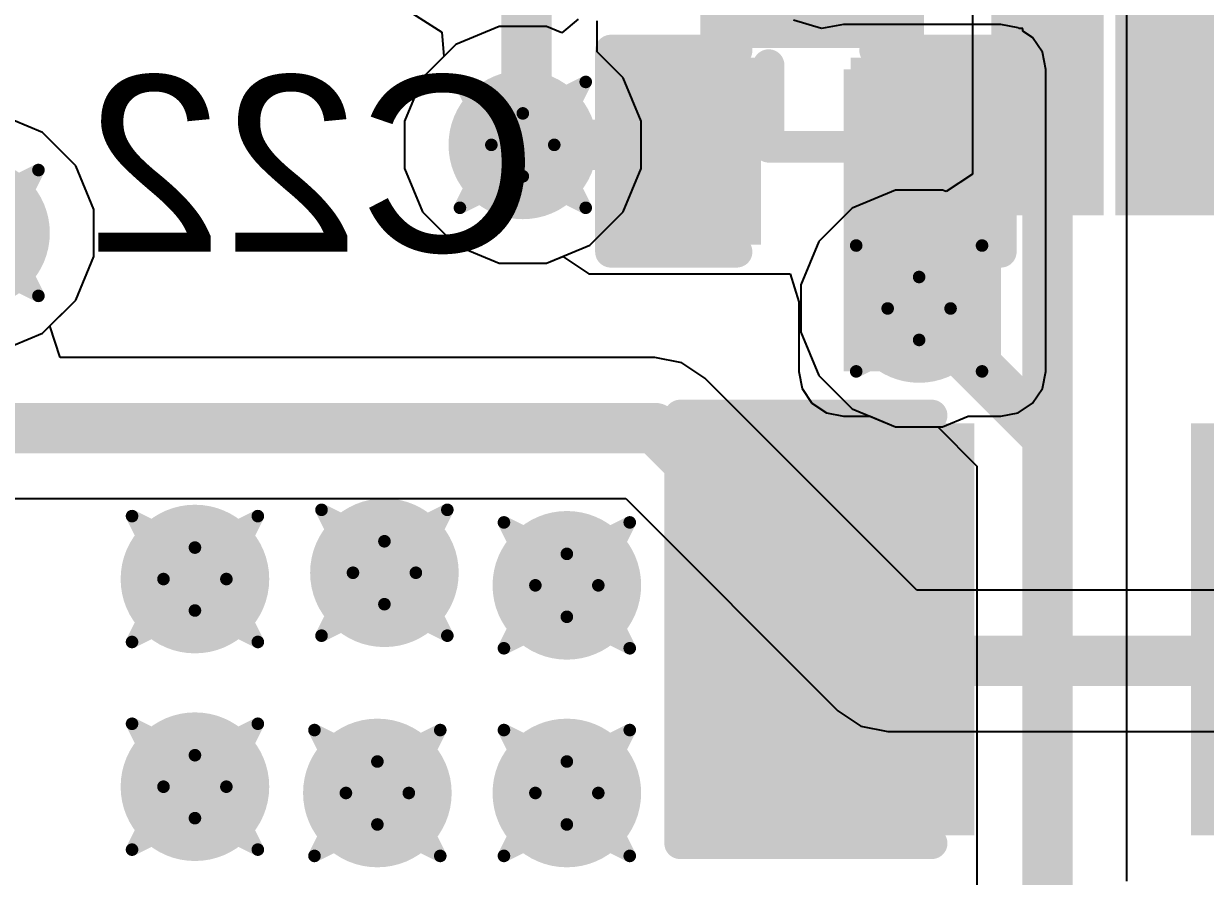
# Model space of a CAD drawing. Header units: inches. Extents: x -8 to 386, y -12 to 64.
# Drawn here: x 21.048 to 25.819, y 7.868 to 11.31 of the extents above; entities that cross this region are included whole.
import ezdxf

# ---------------------------------------------------------------- set-up
doc = ezdxf.new("R2010")
doc.units = ezdxf.units.IN
for name, color, linetype in [('Board_outline', 216, 'Continuous'), ('Bottom Layer', 5, 'Continuous'), ('Bottom Overlay', 54, 'Continuous'), ('Bottom Paste', 16, 'Continuous'), ('Bottom Solder', 6, 'Continuous'), ('Drill Drawing', 1, 'Continuous'), ('Top Layer', 1, 'Continuous'), ('Top Overlay', 2, 'Continuous'), ('Top Paste', 8, 'Continuous'), ('Top Solder', 216, 'Continuous'), ('Via Holes', 16, 'Continuous')]:
    doc.layers.add(name, color=color, linetype=linetype)
doc.styles.add('Arial', font='', dxfattribs={"height": 0.2})
doc.styles.get('Arial').set_extended_font_data('Arial')

msp = doc.modelspace()

# ---------------------------------------------------------------- hatches: boundary and pattern name
at = {"layer": 'Bottom Layer'}
h = msp.add_hatch(color=5, dxfattribs=at)
edge = h.paths.add_edge_path()
edge.add_arc((23.0632, 10.8204), 0.3, 0, 360)
for points in [[(24.3586, 9.906), (24.9936, 9.906), (24.9936, 11.1252), (24.3586, 11.1252)], [(23.5077, 10.4775), (23.5077, 11.1125), (23.9649, 11.1125), (23.9649, 10.4775)], [(24.4475, 10.4775), (24.4475, 11.1125), (24.9047, 11.1125), (24.9047, 10.4775)]]:
    msp.add_hatch(color=5, dxfattribs=at).paths.add_polyline_path(points)
h = msp.add_hatch(color=5, dxfattribs=at)
edge = h.paths.add_edge_path()
edge.add_arc((20.8534, 10.4648), 0.3, 0, 360)
h = msp.add_hatch(color=5, dxfattribs=at)
edge = h.paths.add_edge_path()
edge.add_arc((24.6634, 10.16), 0.3, 0, 360)
h = msp.add_hatch(color=5, dxfattribs=at)
edge = h.paths.add_edge_path()
edge.add_arc((21.7393, 9.0678), 0.3, 0, 360)
h = msp.add_hatch(color=5, dxfattribs=at)
edge = h.paths.add_edge_path()
edge.add_arc((22.5044, 9.0932), 0.3, 0, 360)
h = msp.add_hatch(color=5, dxfattribs=at)
edge = h.paths.add_edge_path()
edge.add_arc((23.241, 9.0424), 0.3, 0, 360)
h = msp.add_hatch(color=5, dxfattribs=at)
edge = h.paths.add_edge_path()
edge.add_arc((21.7393, 8.2296), 0.3, 0, 360)
h = msp.add_hatch(color=5, dxfattribs=at)
edge = h.paths.add_edge_path()
edge.add_arc((22.4759, 8.2042), 0.3, 0, 360)
h = msp.add_hatch(color=5, dxfattribs=at)
edge = h.paths.add_edge_path()
edge.add_arc((23.241, 8.2042), 0.3, 0, 360)
at = {"layer": 'Bottom Paste'}
for points in [[(23.5077, 10.4775), (23.5077, 11.1125), (23.9649, 11.1125), (23.9649, 10.4775)], [(24.4475, 10.4775), (24.4475, 11.1125), (24.9047, 11.1125), (24.9047, 10.4775)]]:
    msp.add_hatch(color=16, dxfattribs=at).paths.add_polyline_path(points)
at = {"layer": 'Bottom Solder'}
for points in [[(23.4477, 10.4175), (23.4477, 11.1725), (24.0249, 11.1725), (24.0249, 10.4175)], [(24.3875, 10.4175), (24.3875, 11.1725), (24.9647, 11.1725), (24.9647, 10.4175)]]:
    msp.add_hatch(color=6, dxfattribs=at).paths.add_polyline_path(points)
at = {"layer": 'Top Layer'}
for points in [[(25.0566, 10.638), (25.0566, 11.938), (25.3066, 11.938), (25.3066, 10.638)], [(25.5566, 10.638), (25.5566, 11.938), (25.8066, 11.938), (25.8066, 10.638)], [(24.8158, 8.1026), (23.7998, 8.1026), (23.7998, 9.6266), (24.8158, 9.6266)]]:
    msp.add_hatch(color=1, dxfattribs=at).paths.add_polyline_path(points)
h = msp.add_hatch(color=1, dxfattribs=at)
edge = h.paths.add_edge_path()
edge.add_arc((23.0632, 10.8204), 0.3, 0, 360)
h = msp.add_hatch(color=1, dxfattribs=at)
edge = h.paths.add_edge_path()
edge.add_arc((20.8534, 10.4648), 0.3, 0, 360)
h = msp.add_hatch(color=1, dxfattribs=at)
edge = h.paths.add_edge_path()
edge.add_arc((24.6634, 10.16), 0.3, 0, 360)
h = msp.add_hatch(color=1, dxfattribs=at)
edge = h.paths.add_edge_path()
edge.add_arc((21.7393, 9.0678), 0.3, 0, 360)
h = msp.add_hatch(color=1, dxfattribs=at)
edge = h.paths.add_edge_path()
edge.add_arc((22.5044, 9.0932), 0.3, 0, 360)
h = msp.add_hatch(color=1, dxfattribs=at)
edge = h.paths.add_edge_path()
edge.add_arc((23.241, 9.0424), 0.3, 0, 360)
h = msp.add_hatch(color=1, dxfattribs=at)
edge = h.paths.add_edge_path()
edge.add_arc((21.7393, 8.2296), 0.3, 0, 360)
h = msp.add_hatch(color=1, dxfattribs=at)
edge = h.paths.add_edge_path()
edge.add_arc((22.4759, 8.2042), 0.3, 0, 360)
h = msp.add_hatch(color=1, dxfattribs=at)
edge = h.paths.add_edge_path()
edge.add_arc((23.241, 8.2042), 0.3, 0, 360)
at = {"layer": 'Top Paste'}
for points in [[(25.0566, 10.638), (25.0566, 11.938), (25.3066, 11.938), (25.3066, 10.638)], [(25.5566, 10.638), (25.5566, 11.938), (25.8066, 11.938), (25.8066, 10.638)], [(24.8158, 8.1026), (23.7998, 8.1026), (23.7998, 9.6266), (24.8158, 9.6266)]]:
    msp.add_hatch(color=8, dxfattribs=at).paths.add_polyline_path(points)
at = {"layer": 'Top Solder'}
for points in [[(24.955, 10.5364), (24.955, 12.0396), (25.4082, 12.0396), (25.4082, 10.5364)], [(25.455, 10.5364), (25.455, 12.0396), (25.9082, 12.0396), (25.9082, 10.5364)], [(24.6832, 11.2114), (23.78, 11.2114), (23.78, 11.6646), (24.6832, 11.6646)], [(24.8858, 8.0326), (23.7298, 8.0326), (23.7298, 9.6966), (24.8858, 9.6966)], [(26.9178, 8.0326), (25.7618, 8.0326), (25.7618, 9.6966), (26.9178, 9.6966)]]:
    msp.add_hatch(color=216, dxfattribs=at).paths.add_polyline_path(points)
at = {"layer": 'Via Holes'}
h = msp.add_hatch(color=7, dxfattribs=at)
edge = h.paths.add_edge_path()
edge.add_arc((23.0632, 10.8204), 0.15, 0, 360)
h = msp.add_hatch(color=7, dxfattribs=at)
edge = h.paths.add_edge_path()
edge.add_arc((24.6634, 10.16), 0.15, 0, 360)
h = msp.add_hatch(color=7, dxfattribs=at)
edge = h.paths.add_edge_path()
edge.add_arc((21.7393, 9.0678), 0.15, 0, 360)
h = msp.add_hatch(color=7, dxfattribs=at)
edge = h.paths.add_edge_path()
edge.add_arc((22.5044, 9.0932), 0.15, 0, 360)
h = msp.add_hatch(color=7, dxfattribs=at)
edge = h.paths.add_edge_path()
edge.add_arc((23.241, 9.0424), 0.15, 0, 360)
h = msp.add_hatch(color=7, dxfattribs=at)
edge = h.paths.add_edge_path()
edge.add_arc((21.7393, 8.2296), 0.15, 0, 360)
h = msp.add_hatch(color=7, dxfattribs=at)
edge = h.paths.add_edge_path()
edge.add_arc((22.4759, 8.2042), 0.15, 0, 360)
h = msp.add_hatch(color=7, dxfattribs=at)
edge = h.paths.add_edge_path()
edge.add_arc((23.241, 8.2042), 0.15, 0, 360)

# ---------------------------------------------------------------- linework, layer by layer
at = {"layer": 'Board_outline'}
msp.add_lwpolyline([(37.5368, 13.3604, 0.254, 0.254, 1), (-7.4632, 13.3604, 0.254, 0.254, 1)], format="xyseb", close=True, dxfattribs=at)
at = {"layer": 'Bottom Layer'}
for p, q in [((23.2861, 11.3275), (23.2209, 11.2722)), ((24.2697, 11.2903), (24.1568, 11.3244)), ((22.9682, 11.2982), (22.7925, 11.2255)), ((23.1582, 11.2982), (22.9682, 11.2982)), ((23.2209, 11.2722), (23.1582, 11.2982)), ((24.3586, 11.3065), (24.2697, 11.2903)), ((24.39, 11.3065), (24.3586, 11.3065)), ((24.9936, 11.3065), (24.39, 11.3065)), ((25.063, 11.2927), (24.9936, 11.3065)), ((25.0665, 11.2903), (25.063, 11.2927)), ((25.0825, 11.2903), (25.0665, 11.2903)), ((25.0825, 11.2796), (25.0825, 11.2903)), ((25.1218, 11.2534), (25.0825, 11.2796)), ((22.7925, 11.2255), (22.6581, 11.0911)), ((25.1611, 11.1946), (25.1218, 11.2534)), ((25.1749, 11.1252), (25.1611, 11.1946)), ((25.1749, 9.906), (25.1749, 11.1252)), ((22.6581, 11.0911), (22.5854, 10.9154)), ((21.1241, 10.8699), (20.9484, 10.9426)), ((22.5854, 10.9154), (22.5854, 10.7254)), ((21.2585, 10.7355), (21.1241, 10.8699)), ((21.3312, 10.5598), (21.2585, 10.7355)), ((22.5854, 10.7254), (22.6581, 10.5497)), ((21.3312, 10.3698), (21.3312, 10.5598)), ((22.6581, 10.5497), (22.7925, 10.4153)), ((22.7925, 10.4153), (22.9682, 10.3426)), ((21.2585, 10.1941), (21.3312, 10.3698)), ((23.1582, 10.3426), (23.2246, 10.3701)), ((23.2246, 10.3701), (23.3299, 10.2997)), ((22.9682, 10.3426), (23.1582, 10.3426)), ((23.3299, 10.2997), (23.3299, 10.2997)), ((23.3299, 10.2997), (24.1427, 10.2997)), ((24.1427, 10.2997), (24.1773, 10.187)), ((21.1536, 10.0893), (21.2585, 10.1941)), ((24.1773, 10.187), (24.1773, 9.906)), ((21.1954, 9.9623), (21.1536, 10.0893)), ((23.5966, 9.9623), (21.1954, 9.9623)), ((23.7056, 9.9406), (23.5966, 9.9623)), ((23.5966, 9.9623), (23.5966, 9.9623)), ((23.798, 9.8788), (23.7056, 9.9406)), ((24.6544, 9.0225), (23.798, 9.8788)), ((24.1773, 9.906), (24.1911, 9.8366)), ((25.1611, 9.8366), (25.1749, 9.906)), ((24.1911, 9.8366), (24.2304, 9.7778)), ((25.1218, 9.7778), (25.1611, 9.8366)), ((24.2304, 9.7778), (24.2892, 9.7385)), ((24.2892, 9.7385), (24.3586, 9.7247)), ((24.9936, 9.7247), (25.063, 9.7385)), ((25.063, 9.7385), (25.1218, 9.7778)), ((24.3586, 9.7247), (24.4657, 9.7247)), ((24.4657, 9.7247), (24.5684, 9.6822)), ((24.7584, 9.6822), (24.8611, 9.7247)), ((24.8611, 9.7247), (24.9936, 9.7247)), ((24.5684, 9.6822), (24.7584, 9.6822)), ((20.4343, 9.3925), (23.4786, 9.3925)), ((23.4786, 9.3925), (24.335, 8.5362)), ((26.8634, 9.0225), (24.6544, 9.0225)), ((24.335, 8.5362), (24.4274, 8.4744)), ((24.4274, 8.4744), (24.5364, 8.4527)), ((24.5364, 8.4527), (24.5364, 8.4527)), ((24.5364, 8.4527), (26.8634, 8.4527))]:
    msp.add_line(p, q, dxfattribs=at)
for points in [[(23.0632, 10.8204, 0.2032, 0.2032, 0), (23.7109, 10.8204, 0.2032, 0.2032, 0)], [(23.7109, 10.8204, 0.2032, 0.2032, 0), (23.7363, 10.795, 0.2032, 0.2032, 0)], [(24.6634, 10.6807, 0.2032, 0.2032, 0), (24.7777, 10.795, 0.2032, 0.2032, 0)], [(24.6634, 10.16, 0.2032, 0.2032, 0), (24.6634, 10.6807, 0.2032, 0.2032, 0)], [(19.939, 9.6774, 0.2032, 0.2032, 0), (23.5966, 9.6774, 0.2032, 0.2032, 0)], [(23.5966, 9.6774, 0.2032, 0.2032, 0), (24.5364, 8.7376, 0.2032, 0.2032, 0)], [(24.5364, 8.7376, 0.2032, 0.2032, 0), (27.2542, 8.7376, 0.2032, 0.2032, 0)]]:
    msp.add_lwpolyline(points, format="xyseb", dxfattribs=at)
for points in [[(23.0124, 10.8204, 0.1016, 0.1016, 1), (23.114, 10.8204, 0.1016, 0.1016, 1)], [(23.6601, 10.8204, 0.1016, 0.1016, 1), (23.7617, 10.8204, 0.1016, 0.1016, 1)], [(23.6601, 10.8204, 0.1016, 0.1016, 1), (23.7617, 10.8204, 0.1016, 0.1016, 1)], [(23.6855, 10.795, 0.1016, 0.1016, 1), (23.7871, 10.795, 0.1016, 0.1016, 1)], [(24.7269, 10.795, 0.1016, 0.1016, 1), (24.8285, 10.795, 0.1016, 0.1016, 1)], [(24.6126, 10.6807, 0.1016, 0.1016, 1), (24.7142, 10.6807, 0.1016, 0.1016, 1)], [(24.6126, 10.6807, 0.1016, 0.1016, 1), (24.7142, 10.6807, 0.1016, 0.1016, 1)], [(24.6126, 10.16, 0.1016, 0.1016, 1), (24.7142, 10.16, 0.1016, 0.1016, 1)], [(23.5458, 9.6774, 0.1016, 0.1016, 1), (23.6474, 9.6774, 0.1016, 0.1016, 1)], [(23.5458, 9.6774, 0.1016, 0.1016, 1), (23.6474, 9.6774, 0.1016, 0.1016, 1)], [(24.4856, 8.7376, 0.1016, 0.1016, 1), (24.5872, 8.7376, 0.1016, 0.1016, 1)], [(24.4856, 8.7376, 0.1016, 0.1016, 1), (24.5872, 8.7376, 0.1016, 0.1016, 1)]]:
    msp.add_lwpolyline(points, format="xyseb", close=True, dxfattribs=at)
at = {"layer": 'Bottom Overlay'}
for points in [[(23.4188, 10.3886, 0.127, 0.127, 0), (23.4188, 11.2014, 0.127, 0.127, 0)], [(23.4188, 11.2014, 0.127, 0.127, 0), (23.9268, 11.2014, 0.127, 0.127, 0)], [(24.4856, 11.2014, 0.127, 0.127, 0), (24.9936, 11.2014, 0.127, 0.127, 0)], [(24.9936, 10.3886, 0.127, 0.127, 0), (24.9936, 11.2014, 0.127, 0.127, 0)], [(23.4188, 10.3886, 0.127, 0.127, 0), (23.9268, 10.3886, 0.127, 0.127, 0)], [(24.4856, 10.3886, 0.127, 0.127, 0), (24.9936, 10.3886, 0.127, 0.127, 0)]]:
    msp.add_lwpolyline(points, format="xyseb", dxfattribs=at)
for points in [[(23.387, 11.2014, 0.0635, 0.0635, 1), (23.4505, 11.2014, 0.0635, 0.0635, 1)], [(23.387, 11.2014, 0.0635, 0.0635, 1), (23.4505, 11.2014, 0.0635, 0.0635, 1)], [(23.8951, 11.2014, 0.0635, 0.0635, 1), (23.9585, 11.2014, 0.0635, 0.0635, 1)], [(24.4538, 11.2014, 0.0635, 0.0635, 1), (24.5174, 11.2014, 0.0635, 0.0635, 1)], [(24.9618, 11.2014, 0.0635, 0.0635, 1), (25.0253, 11.2014, 0.0635, 0.0635, 1)], [(24.9618, 11.2014, 0.0635, 0.0635, 1), (25.0253, 11.2014, 0.0635, 0.0635, 1)], [(23.387, 10.3886, 0.0635, 0.0635, 1), (23.4505, 10.3886, 0.0635, 0.0635, 1)], [(23.387, 10.3886, 0.0635, 0.0635, 1), (23.4505, 10.3886, 0.0635, 0.0635, 1)], [(23.8951, 10.3886, 0.0635, 0.0635, 1), (23.9585, 10.3886, 0.0635, 0.0635, 1)], [(24.4538, 10.3886, 0.0635, 0.0635, 1), (24.5174, 10.3886, 0.0635, 0.0635, 1)], [(24.9618, 10.3886, 0.0635, 0.0635, 1), (25.0253, 10.3886, 0.0635, 0.0635, 1)], [(24.9618, 10.3886, 0.0635, 0.0635, 1), (25.0253, 10.3886, 0.0635, 0.0635, 1)]]:
    msp.add_lwpolyline(points, format="xyseb", close=True, dxfattribs=at)
at = {"layer": 'Drill Drawing'}
for points in [[(22.8092, 11.0744, 0.0508, 0.0508, 0), (23.0632, 10.9474, 0.0508, 0.0508, 0)], [(22.8092, 11.0744, 0.0508, 0.0508, 0), (22.9362, 10.8204, 0.0508, 0.0508, 0)], [(23.0632, 10.9474, 0.0508, 0.0508, 0), (23.3172, 11.0744, 0.0508, 0.0508, 0)], [(23.1902, 10.8204, 0.0508, 0.0508, 0), (23.3172, 11.0744, 0.0508, 0.0508, 0)], [(22.8092, 10.5664, 0.0508, 0.0508, 0), (22.9362, 10.8204, 0.0508, 0.0508, 0)], [(23.1902, 10.8204, 0.0508, 0.0508, 0), (23.3172, 10.5664, 0.0508, 0.0508, 0)], [(20.8534, 10.5918, 0.0508, 0.0508, 0), (21.1074, 10.7188, 0.0508, 0.0508, 0)], [(20.9804, 10.4648, 0.0508, 0.0508, 0), (21.1074, 10.7188, 0.0508, 0.0508, 0)], [(22.8092, 10.5664, 0.0508, 0.0508, 0), (23.0632, 10.6934, 0.0508, 0.0508, 0)], [(23.0632, 10.6934, 0.0508, 0.0508, 0), (23.3172, 10.5664, 0.0508, 0.0508, 0)], [(20.9804, 10.4648, 0.0508, 0.0508, 0), (21.1074, 10.2108, 0.0508, 0.0508, 0)], [(24.4094, 10.414, 0.0508, 0.0508, 0), (24.6634, 10.287, 0.0508, 0.0508, 0)], [(24.4094, 10.414, 0.0508, 0.0508, 0), (24.5364, 10.16, 0.0508, 0.0508, 0)], [(24.6634, 10.287, 0.0508, 0.0508, 0), (24.9174, 10.414, 0.0508, 0.0508, 0)], [(24.7904, 10.16, 0.0508, 0.0508, 0), (24.9174, 10.414, 0.0508, 0.0508, 0)], [(20.8534, 10.3378, 0.0508, 0.0508, 0), (21.1074, 10.2108, 0.0508, 0.0508, 0)], [(24.4094, 9.906, 0.0508, 0.0508, 0), (24.5364, 10.16, 0.0508, 0.0508, 0)], [(24.7904, 10.16, 0.0508, 0.0508, 0), (24.9174, 9.906, 0.0508, 0.0508, 0)], [(24.4094, 9.906, 0.0508, 0.0508, 0), (24.6634, 10.033, 0.0508, 0.0508, 0)], [(24.6634, 10.033, 0.0508, 0.0508, 0), (24.9174, 9.906, 0.0508, 0.0508, 0)], [(22.2504, 9.3472, 0.0508, 0.0508, 0), (22.5044, 9.2202, 0.0508, 0.0508, 0)], [(22.2504, 9.3472, 0.0508, 0.0508, 0), (22.3774, 9.0932, 0.0508, 0.0508, 0)], [(22.5044, 9.2202, 0.0508, 0.0508, 0), (22.7584, 9.3472, 0.0508, 0.0508, 0)], [(22.6314, 9.0932, 0.0508, 0.0508, 0), (22.7584, 9.3472, 0.0508, 0.0508, 0)], [(21.4853, 9.3218, 0.0508, 0.0508, 0), (21.7393, 9.1948, 0.0508, 0.0508, 0)], [(21.4853, 9.3218, 0.0508, 0.0508, 0), (21.6123, 9.0678, 0.0508, 0.0508, 0)], [(21.7393, 9.1948, 0.0508, 0.0508, 0), (21.9933, 9.3218, 0.0508, 0.0508, 0)], [(21.8663, 9.0678, 0.0508, 0.0508, 0), (21.9933, 9.3218, 0.0508, 0.0508, 0)], [(22.987, 9.2964, 0.0508, 0.0508, 0), (23.241, 9.1694, 0.0508, 0.0508, 0)], [(22.987, 9.2964, 0.0508, 0.0508, 0), (23.114, 9.0424, 0.0508, 0.0508, 0)], [(23.241, 9.1694, 0.0508, 0.0508, 0), (23.495, 9.2964, 0.0508, 0.0508, 0)], [(23.368, 9.0424, 0.0508, 0.0508, 0), (23.495, 9.2964, 0.0508, 0.0508, 0)], [(22.2504, 8.8392, 0.0508, 0.0508, 0), (22.3774, 9.0932, 0.0508, 0.0508, 0)], [(22.6314, 9.0932, 0.0508, 0.0508, 0), (22.7584, 8.8392, 0.0508, 0.0508, 0)], [(21.4853, 8.8138, 0.0508, 0.0508, 0), (21.6123, 9.0678, 0.0508, 0.0508, 0)], [(21.8663, 9.0678, 0.0508, 0.0508, 0), (21.9933, 8.8138, 0.0508, 0.0508, 0)], [(22.987, 8.7884, 0.0508, 0.0508, 0), (23.114, 9.0424, 0.0508, 0.0508, 0)], [(23.368, 9.0424, 0.0508, 0.0508, 0), (23.495, 8.7884, 0.0508, 0.0508, 0)], [(22.2504, 8.8392, 0.0508, 0.0508, 0), (22.5044, 8.9662, 0.0508, 0.0508, 0)], [(22.5044, 8.9662, 0.0508, 0.0508, 0), (22.7584, 8.8392, 0.0508, 0.0508, 0)], [(21.4853, 8.8138, 0.0508, 0.0508, 0), (21.7393, 8.9408, 0.0508, 0.0508, 0)], [(21.7393, 8.9408, 0.0508, 0.0508, 0), (21.9933, 8.8138, 0.0508, 0.0508, 0)], [(22.987, 8.7884, 0.0508, 0.0508, 0), (23.241, 8.9154, 0.0508, 0.0508, 0)], [(23.241, 8.9154, 0.0508, 0.0508, 0), (23.495, 8.7884, 0.0508, 0.0508, 0)], [(21.4853, 8.4836, 0.0508, 0.0508, 0), (21.7393, 8.3566, 0.0508, 0.0508, 0)], [(21.4853, 8.4836, 0.0508, 0.0508, 0), (21.6123, 8.2296, 0.0508, 0.0508, 0)], [(21.7393, 8.3566, 0.0508, 0.0508, 0), (21.9933, 8.4836, 0.0508, 0.0508, 0)], [(21.8663, 8.2296, 0.0508, 0.0508, 0), (21.9933, 8.4836, 0.0508, 0.0508, 0)], [(22.2219, 8.4582, 0.0508, 0.0508, 0), (22.4759, 8.3312, 0.0508, 0.0508, 0)], [(22.2219, 8.4582, 0.0508, 0.0508, 0), (22.3489, 8.2042, 0.0508, 0.0508, 0)], [(22.4759, 8.3312, 0.0508, 0.0508, 0), (22.7299, 8.4582, 0.0508, 0.0508, 0)], [(22.6029, 8.2042, 0.0508, 0.0508, 0), (22.7299, 8.4582, 0.0508, 0.0508, 0)], [(22.987, 8.4582, 0.0508, 0.0508, 0), (23.241, 8.3312, 0.0508, 0.0508, 0)], [(22.987, 8.4582, 0.0508, 0.0508, 0), (23.114, 8.2042, 0.0508, 0.0508, 0)], [(23.241, 8.3312, 0.0508, 0.0508, 0), (23.495, 8.4582, 0.0508, 0.0508, 0)], [(23.368, 8.2042, 0.0508, 0.0508, 0), (23.495, 8.4582, 0.0508, 0.0508, 0)], [(21.4853, 7.9756, 0.0508, 0.0508, 0), (21.6123, 8.2296, 0.0508, 0.0508, 0)], [(21.8663, 8.2296, 0.0508, 0.0508, 0), (21.9933, 7.9756, 0.0508, 0.0508, 0)], [(22.2219, 7.9502, 0.0508, 0.0508, 0), (22.3489, 8.2042, 0.0508, 0.0508, 0)], [(22.6029, 8.2042, 0.0508, 0.0508, 0), (22.7299, 7.9502, 0.0508, 0.0508, 0)], [(22.987, 7.9502, 0.0508, 0.0508, 0), (23.114, 8.2042, 0.0508, 0.0508, 0)], [(23.368, 8.2042, 0.0508, 0.0508, 0), (23.495, 7.9502, 0.0508, 0.0508, 0)], [(21.4853, 7.9756, 0.0508, 0.0508, 0), (21.7393, 8.1026, 0.0508, 0.0508, 0)], [(21.7393, 8.1026, 0.0508, 0.0508, 0), (21.9933, 7.9756, 0.0508, 0.0508, 0)], [(22.2219, 7.9502, 0.0508, 0.0508, 0), (22.4759, 8.0772, 0.0508, 0.0508, 0)], [(22.4759, 8.0772, 0.0508, 0.0508, 0), (22.7299, 7.9502, 0.0508, 0.0508, 0)], [(22.987, 7.9502, 0.0508, 0.0508, 0), (23.241, 8.0772, 0.0508, 0.0508, 0)], [(23.241, 8.0772, 0.0508, 0.0508, 0), (23.495, 7.9502, 0.0508, 0.0508, 0)]]:
    msp.add_lwpolyline(points, format="xyseb", dxfattribs=at)
for points in [[(22.7965, 11.0744, 0.0254, 0.0254, 1), (22.8219, 11.0744, 0.0254, 0.0254, 1)], [(22.7965, 11.0744, 0.0254, 0.0254, 1), (22.8219, 11.0744, 0.0254, 0.0254, 1)], [(23.3045, 11.0744, 0.0254, 0.0254, 1), (23.3299, 11.0744, 0.0254, 0.0254, 1)], [(23.3045, 11.0744, 0.0254, 0.0254, 1), (23.3299, 11.0744, 0.0254, 0.0254, 1)], [(23.0505, 10.9474, 0.0254, 0.0254, 1), (23.0759, 10.9474, 0.0254, 0.0254, 1)], [(23.0505, 10.9474, 0.0254, 0.0254, 1), (23.0759, 10.9474, 0.0254, 0.0254, 1)], [(22.9235, 10.8204, 0.0254, 0.0254, 1), (22.9489, 10.8204, 0.0254, 0.0254, 1)], [(22.9235, 10.8204, 0.0254, 0.0254, 1), (22.9489, 10.8204, 0.0254, 0.0254, 1)], [(23.1775, 10.8204, 0.0254, 0.0254, 1), (23.2029, 10.8204, 0.0254, 0.0254, 1)], [(23.1775, 10.8204, 0.0254, 0.0254, 1), (23.2029, 10.8204, 0.0254, 0.0254, 1)], [(21.0947, 10.7188, 0.0254, 0.0254, 1), (21.1201, 10.7188, 0.0254, 0.0254, 1)], [(21.0947, 10.7188, 0.0254, 0.0254, 1), (21.1201, 10.7188, 0.0254, 0.0254, 1)], [(23.0505, 10.6934, 0.0254, 0.0254, 1), (23.0759, 10.6934, 0.0254, 0.0254, 1)], [(23.0505, 10.6934, 0.0254, 0.0254, 1), (23.0759, 10.6934, 0.0254, 0.0254, 1)], [(22.7965, 10.5664, 0.0254, 0.0254, 1), (22.8219, 10.5664, 0.0254, 0.0254, 1)], [(22.7965, 10.5664, 0.0254, 0.0254, 1), (22.8219, 10.5664, 0.0254, 0.0254, 1)], [(23.3045, 10.5664, 0.0254, 0.0254, 1), (23.3299, 10.5664, 0.0254, 0.0254, 1)], [(23.3045, 10.5664, 0.0254, 0.0254, 1), (23.3299, 10.5664, 0.0254, 0.0254, 1)], [(24.3967, 10.414, 0.0254, 0.0254, 1), (24.4221, 10.414, 0.0254, 0.0254, 1)], [(24.3967, 10.414, 0.0254, 0.0254, 1), (24.4221, 10.414, 0.0254, 0.0254, 1)], [(24.9047, 10.414, 0.0254, 0.0254, 1), (24.9301, 10.414, 0.0254, 0.0254, 1)], [(24.9047, 10.414, 0.0254, 0.0254, 1), (24.9301, 10.414, 0.0254, 0.0254, 1)], [(24.6507, 10.287, 0.0254, 0.0254, 1), (24.6761, 10.287, 0.0254, 0.0254, 1)], [(24.6507, 10.287, 0.0254, 0.0254, 1), (24.6761, 10.287, 0.0254, 0.0254, 1)], [(21.0947, 10.2108, 0.0254, 0.0254, 1), (21.1201, 10.2108, 0.0254, 0.0254, 1)], [(21.0947, 10.2108, 0.0254, 0.0254, 1), (21.1201, 10.2108, 0.0254, 0.0254, 1)], [(24.5237, 10.16, 0.0254, 0.0254, 1), (24.5491, 10.16, 0.0254, 0.0254, 1)], [(24.5237, 10.16, 0.0254, 0.0254, 1), (24.5491, 10.16, 0.0254, 0.0254, 1)], [(24.7777, 10.16, 0.0254, 0.0254, 1), (24.8031, 10.16, 0.0254, 0.0254, 1)], [(24.7777, 10.16, 0.0254, 0.0254, 1), (24.8031, 10.16, 0.0254, 0.0254, 1)], [(24.6507, 10.033, 0.0254, 0.0254, 1), (24.6761, 10.033, 0.0254, 0.0254, 1)], [(24.6507, 10.033, 0.0254, 0.0254, 1), (24.6761, 10.033, 0.0254, 0.0254, 1)], [(24.3967, 9.906, 0.0254, 0.0254, 1), (24.4221, 9.906, 0.0254, 0.0254, 1)], [(24.3967, 9.906, 0.0254, 0.0254, 1), (24.4221, 9.906, 0.0254, 0.0254, 1)], [(24.9047, 9.906, 0.0254, 0.0254, 1), (24.9301, 9.906, 0.0254, 0.0254, 1)], [(24.9047, 9.906, 0.0254, 0.0254, 1), (24.9301, 9.906, 0.0254, 0.0254, 1)], [(22.2377, 9.3472, 0.0254, 0.0254, 1), (22.2631, 9.3472, 0.0254, 0.0254, 1)], [(22.2377, 9.3472, 0.0254, 0.0254, 1), (22.2631, 9.3472, 0.0254, 0.0254, 1)], [(22.7457, 9.3472, 0.0254, 0.0254, 1), (22.7711, 9.3472, 0.0254, 0.0254, 1)], [(22.7457, 9.3472, 0.0254, 0.0254, 1), (22.7711, 9.3472, 0.0254, 0.0254, 1)], [(21.4726, 9.3218, 0.0254, 0.0254, 1), (21.498, 9.3218, 0.0254, 0.0254, 1)], [(21.4726, 9.3218, 0.0254, 0.0254, 1), (21.498, 9.3218, 0.0254, 0.0254, 1)], [(21.9806, 9.3218, 0.0254, 0.0254, 1), (22.006, 9.3218, 0.0254, 0.0254, 1)], [(21.9806, 9.3218, 0.0254, 0.0254, 1), (22.006, 9.3218, 0.0254, 0.0254, 1)], [(22.9743, 9.2964, 0.0254, 0.0254, 1), (22.9997, 9.2964, 0.0254, 0.0254, 1)], [(22.9743, 9.2964, 0.0254, 0.0254, 1), (22.9997, 9.2964, 0.0254, 0.0254, 1)], [(23.4823, 9.2964, 0.0254, 0.0254, 1), (23.5077, 9.2964, 0.0254, 0.0254, 1)], [(23.4823, 9.2964, 0.0254, 0.0254, 1), (23.5077, 9.2964, 0.0254, 0.0254, 1)], [(21.7266, 9.1948, 0.0254, 0.0254, 1), (21.752, 9.1948, 0.0254, 0.0254, 1)], [(21.7266, 9.1948, 0.0254, 0.0254, 1), (21.752, 9.1948, 0.0254, 0.0254, 1)], [(22.4917, 9.2202, 0.0254, 0.0254, 1), (22.5171, 9.2202, 0.0254, 0.0254, 1)], [(22.4917, 9.2202, 0.0254, 0.0254, 1), (22.5171, 9.2202, 0.0254, 0.0254, 1)], [(23.2283, 9.1694, 0.0254, 0.0254, 1), (23.2537, 9.1694, 0.0254, 0.0254, 1)], [(23.2283, 9.1694, 0.0254, 0.0254, 1), (23.2537, 9.1694, 0.0254, 0.0254, 1)], [(22.3647, 9.0932, 0.0254, 0.0254, 1), (22.3901, 9.0932, 0.0254, 0.0254, 1)], [(22.3647, 9.0932, 0.0254, 0.0254, 1), (22.3901, 9.0932, 0.0254, 0.0254, 1)], [(22.6187, 9.0932, 0.0254, 0.0254, 1), (22.6441, 9.0932, 0.0254, 0.0254, 1)], [(22.6187, 9.0932, 0.0254, 0.0254, 1), (22.6441, 9.0932, 0.0254, 0.0254, 1)], [(21.5996, 9.0678, 0.0254, 0.0254, 1), (21.625, 9.0678, 0.0254, 0.0254, 1)], [(21.5996, 9.0678, 0.0254, 0.0254, 1), (21.625, 9.0678, 0.0254, 0.0254, 1)], [(21.8536, 9.0678, 0.0254, 0.0254, 1), (21.879, 9.0678, 0.0254, 0.0254, 1)], [(21.8536, 9.0678, 0.0254, 0.0254, 1), (21.879, 9.0678, 0.0254, 0.0254, 1)], [(23.1013, 9.0424, 0.0254, 0.0254, 1), (23.1267, 9.0424, 0.0254, 0.0254, 1)], [(23.1013, 9.0424, 0.0254, 0.0254, 1), (23.1267, 9.0424, 0.0254, 0.0254, 1)], [(23.3553, 9.0424, 0.0254, 0.0254, 1), (23.3807, 9.0424, 0.0254, 0.0254, 1)], [(23.3553, 9.0424, 0.0254, 0.0254, 1), (23.3807, 9.0424, 0.0254, 0.0254, 1)], [(22.4917, 8.9662, 0.0254, 0.0254, 1), (22.5171, 8.9662, 0.0254, 0.0254, 1)], [(22.4917, 8.9662, 0.0254, 0.0254, 1), (22.5171, 8.9662, 0.0254, 0.0254, 1)], [(21.7266, 8.9408, 0.0254, 0.0254, 1), (21.752, 8.9408, 0.0254, 0.0254, 1)], [(21.7266, 8.9408, 0.0254, 0.0254, 1), (21.752, 8.9408, 0.0254, 0.0254, 1)], [(23.2283, 8.9154, 0.0254, 0.0254, 1), (23.2537, 8.9154, 0.0254, 0.0254, 1)], [(23.2283, 8.9154, 0.0254, 0.0254, 1), (23.2537, 8.9154, 0.0254, 0.0254, 1)], [(21.4726, 8.8138, 0.0254, 0.0254, 1), (21.498, 8.8138, 0.0254, 0.0254, 1)], [(21.4726, 8.8138, 0.0254, 0.0254, 1), (21.498, 8.8138, 0.0254, 0.0254, 1)], [(21.9806, 8.8138, 0.0254, 0.0254, 1), (22.006, 8.8138, 0.0254, 0.0254, 1)], [(21.9806, 8.8138, 0.0254, 0.0254, 1), (22.006, 8.8138, 0.0254, 0.0254, 1)], [(22.2377, 8.8392, 0.0254, 0.0254, 1), (22.2631, 8.8392, 0.0254, 0.0254, 1)], [(22.2377, 8.8392, 0.0254, 0.0254, 1), (22.2631, 8.8392, 0.0254, 0.0254, 1)], [(22.7457, 8.8392, 0.0254, 0.0254, 1), (22.7711, 8.8392, 0.0254, 0.0254, 1)], [(22.7457, 8.8392, 0.0254, 0.0254, 1), (22.7711, 8.8392, 0.0254, 0.0254, 1)], [(22.9743, 8.7884, 0.0254, 0.0254, 1), (22.9997, 8.7884, 0.0254, 0.0254, 1)], [(22.9743, 8.7884, 0.0254, 0.0254, 1), (22.9997, 8.7884, 0.0254, 0.0254, 1)], [(23.4823, 8.7884, 0.0254, 0.0254, 1), (23.5077, 8.7884, 0.0254, 0.0254, 1)], [(23.4823, 8.7884, 0.0254, 0.0254, 1), (23.5077, 8.7884, 0.0254, 0.0254, 1)], [(21.4726, 8.4836, 0.0254, 0.0254, 1), (21.498, 8.4836, 0.0254, 0.0254, 1)], [(21.4726, 8.4836, 0.0254, 0.0254, 1), (21.498, 8.4836, 0.0254, 0.0254, 1)], [(21.9806, 8.4836, 0.0254, 0.0254, 1), (22.006, 8.4836, 0.0254, 0.0254, 1)], [(21.9806, 8.4836, 0.0254, 0.0254, 1), (22.006, 8.4836, 0.0254, 0.0254, 1)], [(22.2092, 8.4582, 0.0254, 0.0254, 1), (22.2346, 8.4582, 0.0254, 0.0254, 1)], [(22.2092, 8.4582, 0.0254, 0.0254, 1), (22.2346, 8.4582, 0.0254, 0.0254, 1)], [(22.7172, 8.4582, 0.0254, 0.0254, 1), (22.7426, 8.4582, 0.0254, 0.0254, 1)], [(22.7172, 8.4582, 0.0254, 0.0254, 1), (22.7426, 8.4582, 0.0254, 0.0254, 1)], [(22.9743, 8.4582, 0.0254, 0.0254, 1), (22.9997, 8.4582, 0.0254, 0.0254, 1)], [(22.9743, 8.4582, 0.0254, 0.0254, 1), (22.9997, 8.4582, 0.0254, 0.0254, 1)], [(23.4823, 8.4582, 0.0254, 0.0254, 1), (23.5077, 8.4582, 0.0254, 0.0254, 1)], [(23.4823, 8.4582, 0.0254, 0.0254, 1), (23.5077, 8.4582, 0.0254, 0.0254, 1)], [(21.7266, 8.3566, 0.0254, 0.0254, 1), (21.752, 8.3566, 0.0254, 0.0254, 1)], [(21.7266, 8.3566, 0.0254, 0.0254, 1), (21.752, 8.3566, 0.0254, 0.0254, 1)], [(22.4632, 8.3312, 0.0254, 0.0254, 1), (22.4886, 8.3312, 0.0254, 0.0254, 1)], [(22.4632, 8.3312, 0.0254, 0.0254, 1), (22.4886, 8.3312, 0.0254, 0.0254, 1)], [(23.2283, 8.3312, 0.0254, 0.0254, 1), (23.2537, 8.3312, 0.0254, 0.0254, 1)], [(23.2283, 8.3312, 0.0254, 0.0254, 1), (23.2537, 8.3312, 0.0254, 0.0254, 1)], [(21.5996, 8.2296, 0.0254, 0.0254, 1), (21.625, 8.2296, 0.0254, 0.0254, 1)], [(21.5996, 8.2296, 0.0254, 0.0254, 1), (21.625, 8.2296, 0.0254, 0.0254, 1)], [(21.8536, 8.2296, 0.0254, 0.0254, 1), (21.879, 8.2296, 0.0254, 0.0254, 1)], [(21.8536, 8.2296, 0.0254, 0.0254, 1), (21.879, 8.2296, 0.0254, 0.0254, 1)], [(22.3362, 8.2042, 0.0254, 0.0254, 1), (22.3616, 8.2042, 0.0254, 0.0254, 1)], [(22.3362, 8.2042, 0.0254, 0.0254, 1), (22.3616, 8.2042, 0.0254, 0.0254, 1)], [(22.5902, 8.2042, 0.0254, 0.0254, 1), (22.6156, 8.2042, 0.0254, 0.0254, 1)], [(22.5902, 8.2042, 0.0254, 0.0254, 1), (22.6156, 8.2042, 0.0254, 0.0254, 1)], [(23.1013, 8.2042, 0.0254, 0.0254, 1), (23.1267, 8.2042, 0.0254, 0.0254, 1)], [(23.1013, 8.2042, 0.0254, 0.0254, 1), (23.1267, 8.2042, 0.0254, 0.0254, 1)], [(23.3553, 8.2042, 0.0254, 0.0254, 1), (23.3807, 8.2042, 0.0254, 0.0254, 1)], [(23.3553, 8.2042, 0.0254, 0.0254, 1), (23.3807, 8.2042, 0.0254, 0.0254, 1)], [(21.7266, 8.1026, 0.0254, 0.0254, 1), (21.752, 8.1026, 0.0254, 0.0254, 1)], [(21.7266, 8.1026, 0.0254, 0.0254, 1), (21.752, 8.1026, 0.0254, 0.0254, 1)], [(22.4632, 8.0772, 0.0254, 0.0254, 1), (22.4886, 8.0772, 0.0254, 0.0254, 1)], [(22.4632, 8.0772, 0.0254, 0.0254, 1), (22.4886, 8.0772, 0.0254, 0.0254, 1)], [(23.2283, 8.0772, 0.0254, 0.0254, 1), (23.2537, 8.0772, 0.0254, 0.0254, 1)], [(23.2283, 8.0772, 0.0254, 0.0254, 1), (23.2537, 8.0772, 0.0254, 0.0254, 1)], [(21.4726, 7.9756, 0.0254, 0.0254, 1), (21.498, 7.9756, 0.0254, 0.0254, 1)], [(21.4726, 7.9756, 0.0254, 0.0254, 1), (21.498, 7.9756, 0.0254, 0.0254, 1)], [(21.9806, 7.9756, 0.0254, 0.0254, 1), (22.006, 7.9756, 0.0254, 0.0254, 1)], [(21.9806, 7.9756, 0.0254, 0.0254, 1), (22.006, 7.9756, 0.0254, 0.0254, 1)], [(22.2092, 7.9502, 0.0254, 0.0254, 1), (22.2346, 7.9502, 0.0254, 0.0254, 1)], [(22.2092, 7.9502, 0.0254, 0.0254, 1), (22.2346, 7.9502, 0.0254, 0.0254, 1)], [(22.7172, 7.9502, 0.0254, 0.0254, 1), (22.7426, 7.9502, 0.0254, 0.0254, 1)], [(22.7172, 7.9502, 0.0254, 0.0254, 1), (22.7426, 7.9502, 0.0254, 0.0254, 1)], [(22.9743, 7.9502, 0.0254, 0.0254, 1), (22.9997, 7.9502, 0.0254, 0.0254, 1)], [(22.9743, 7.9502, 0.0254, 0.0254, 1), (22.9997, 7.9502, 0.0254, 0.0254, 1)], [(23.4823, 7.9502, 0.0254, 0.0254, 1), (23.5077, 7.9502, 0.0254, 0.0254, 1)], [(23.4823, 7.9502, 0.0254, 0.0254, 1), (23.5077, 7.9502, 0.0254, 0.0254, 1)]]:
    msp.add_lwpolyline(points, format="xyseb", close=True, dxfattribs=at)
at = {"layer": 'Top Layer'}
for p, q in [((25.5016, 7.8486), (25.5016, 11.938)), ((24.8788, 11.6169), (24.8788, 10.7022)), ((22.6177, 11.3513), (22.7364, 11.2754)), ((23.3633, 11.1961), (23.3633, 11.3216)), ((22.7364, 11.2754), (22.744, 11.1769)), ((22.744, 11.1769), (22.6581, 11.0911)), ((23.4683, 11.0911), (23.3633, 11.1961)), ((22.6581, 11.0911), (22.5854, 10.9154)), ((23.541, 10.9154), (23.4683, 11.0911)), ((21.1241, 10.8699), (20.9484, 10.9426)), ((22.5854, 10.9154), (22.5854, 10.7254)), ((23.541, 10.7254), (23.541, 10.9154)), ((21.2585, 10.7355), (21.1241, 10.8699)), ((21.3312, 10.5598), (21.2585, 10.7355)), ((22.5854, 10.7254), (22.6581, 10.5497)), ((23.4683, 10.5497), (23.541, 10.7254)), ((24.8788, 10.7022), (24.7732, 10.6317)), ((24.5684, 10.6378), (24.3927, 10.5651)), ((24.7584, 10.6378), (24.5684, 10.6378)), ((24.7732, 10.6317), (24.7584, 10.6378)), ((21.3312, 10.3698), (21.3312, 10.5598)), ((22.6581, 10.5497), (22.7925, 10.4153)), ((23.3339, 10.4153), (23.4683, 10.5497)), ((24.3927, 10.5651), (24.2583, 10.4307)), ((22.7925, 10.4153), (22.9682, 10.3426)), ((23.1582, 10.3426), (23.3339, 10.4153)), ((24.2583, 10.4307), (24.1856, 10.255)), ((21.2585, 10.1941), (21.3312, 10.3698)), ((22.9682, 10.3426), (23.1582, 10.3426)), ((24.1856, 10.255), (24.1856, 10.065)), ((21.1241, 10.0597), (21.2585, 10.1941)), ((20.9484, 9.987), (21.1241, 10.0597)), ((24.1856, 10.065), (24.2583, 9.8893)), ((24.2583, 9.8893), (24.3927, 9.7549)), ((24.3927, 9.7549), (24.5684, 9.6822)), ((24.5684, 9.6822), (24.7383, 9.6822)), ((24.7383, 9.6822), (24.8967, 9.5238)), ((24.8967, 9.5238), (24.8967, 7.7216))]:
    msp.add_line(p, q, dxfattribs=at)
for points in [[(23.0784, 10.8356, 0.2032, 0.2032, 0), (23.0784, 11.4396, 0.2032, 0.2032, 0)], [(25.1816, 9.6418, 0.2032, 0.2032, 0), (25.1816, 11.288, 0.2032, 0.2032, 0)], [(23.0632, 10.8204, 0.2032, 0.2032, 0), (23.0784, 10.8356, 0.2032, 0.2032, 0)], [(24.6634, 10.16, 0.2032, 0.2032, 0), (25.1816, 9.6418, 0.2032, 0.2032, 0)], [(25.1816, 5.019, 0.2032, 0.2032, 0), (25.1816, 9.6418, 0.2032, 0.2032, 0)]]:
    msp.add_lwpolyline(points, format="xyseb", dxfattribs=at)
for points in [[(25.1308, 11.288, 0.1016, 0.1016, 1), (25.2324, 11.288, 0.1016, 0.1016, 1)], [(23.0276, 10.8356, 0.1016, 0.1016, 1), (23.1292, 10.8356, 0.1016, 0.1016, 1)], [(23.0276, 10.8356, 0.1016, 0.1016, 1), (23.1292, 10.8356, 0.1016, 0.1016, 1)], [(23.0124, 10.8204, 0.1016, 0.1016, 1), (23.114, 10.8204, 0.1016, 0.1016, 1)], [(24.6126, 10.16, 0.1016, 0.1016, 1), (24.7142, 10.16, 0.1016, 0.1016, 1)], [(25.1308, 9.6418, 0.1016, 0.1016, 1), (25.2324, 9.6418, 0.1016, 0.1016, 1)], [(25.1308, 9.6418, 0.1016, 0.1016, 1), (25.2324, 9.6418, 0.1016, 0.1016, 1)], [(25.1308, 9.6418, 0.1016, 0.1016, 1), (25.2324, 9.6418, 0.1016, 0.1016, 1)]]:
    msp.add_lwpolyline(points, format="xyseb", close=True, dxfattribs=at)
at = {"layer": 'Top Overlay'}
for points in [[(24.056, 10.8124, 0.127, 0.127, 0), (24.056, 11.1426, 0.127, 0.127, 0)], [(24.056, 10.8124, 0.127, 0.127, 0), (24.9196, 10.8124, 0.127, 0.127, 0)], [(23.6982, 9.7282, 0.127, 0.127, 0), (24.7142, 9.7282, 0.127, 0.127, 0)], [(23.6982, 8.001, 0.127, 0.127, 0), (23.6982, 9.7282, 0.127, 0.127, 0)], [(23.6982, 8.001, 0.127, 0.127, 0), (24.7142, 8.001, 0.127, 0.127, 0)]]:
    msp.add_lwpolyline(points, format="xyseb", dxfattribs=at)
for points in [[(24.0242, 11.1426, 0.0635, 0.0635, 1), (24.0877, 11.1426, 0.0635, 0.0635, 1)], [(24.0242, 10.8124, 0.0635, 0.0635, 1), (24.0877, 10.8124, 0.0635, 0.0635, 1)], [(24.0242, 10.8124, 0.0635, 0.0635, 1), (24.0877, 10.8124, 0.0635, 0.0635, 1)], [(24.8878, 10.8124, 0.0635, 0.0635, 1), (24.9513, 10.8124, 0.0635, 0.0635, 1)], [(24.8434, 10.6092, 0.127, 0.127, 1), (24.7418, 10.6092, 0.127, 0.127, 1)], [(24.71, 10.6092, 0.0635, 0.0635, 1), (24.7735, 10.6092, 0.0635, 0.0635, 1)], [(24.8116, 10.6092, 0.0635, 0.0635, 1), (24.8751, 10.6092, 0.0635, 0.0635, 1)], [(23.6665, 9.7282, 0.0635, 0.0635, 1), (23.7299, 9.7282, 0.0635, 0.0635, 1)], [(23.6665, 9.7282, 0.0635, 0.0635, 1), (23.7299, 9.7282, 0.0635, 0.0635, 1)], [(24.6824, 9.7282, 0.0635, 0.0635, 1), (24.746, 9.7282, 0.0635, 0.0635, 1)], [(23.6665, 8.001, 0.0635, 0.0635, 1), (23.7299, 8.001, 0.0635, 0.0635, 1)], [(23.6665, 8.001, 0.0635, 0.0635, 1), (23.7299, 8.001, 0.0635, 0.0635, 1)], [(24.6824, 8.001, 0.0635, 0.0635, 1), (24.746, 8.001, 0.0635, 0.0635, 1)]]:
    msp.add_lwpolyline(points, format="xyseb", close=True, dxfattribs=at)

# ---------------------------------------------------------------- texts
at = {"layer": 'Bottom Overlay', "style": 'Arial', "text_generation_flag": 2}
msp.add_text('C22', height=0.7112, dxfattribs=at).set_placement((23.1222, 10.3887))

doc.saveas('drawing.dxf')
